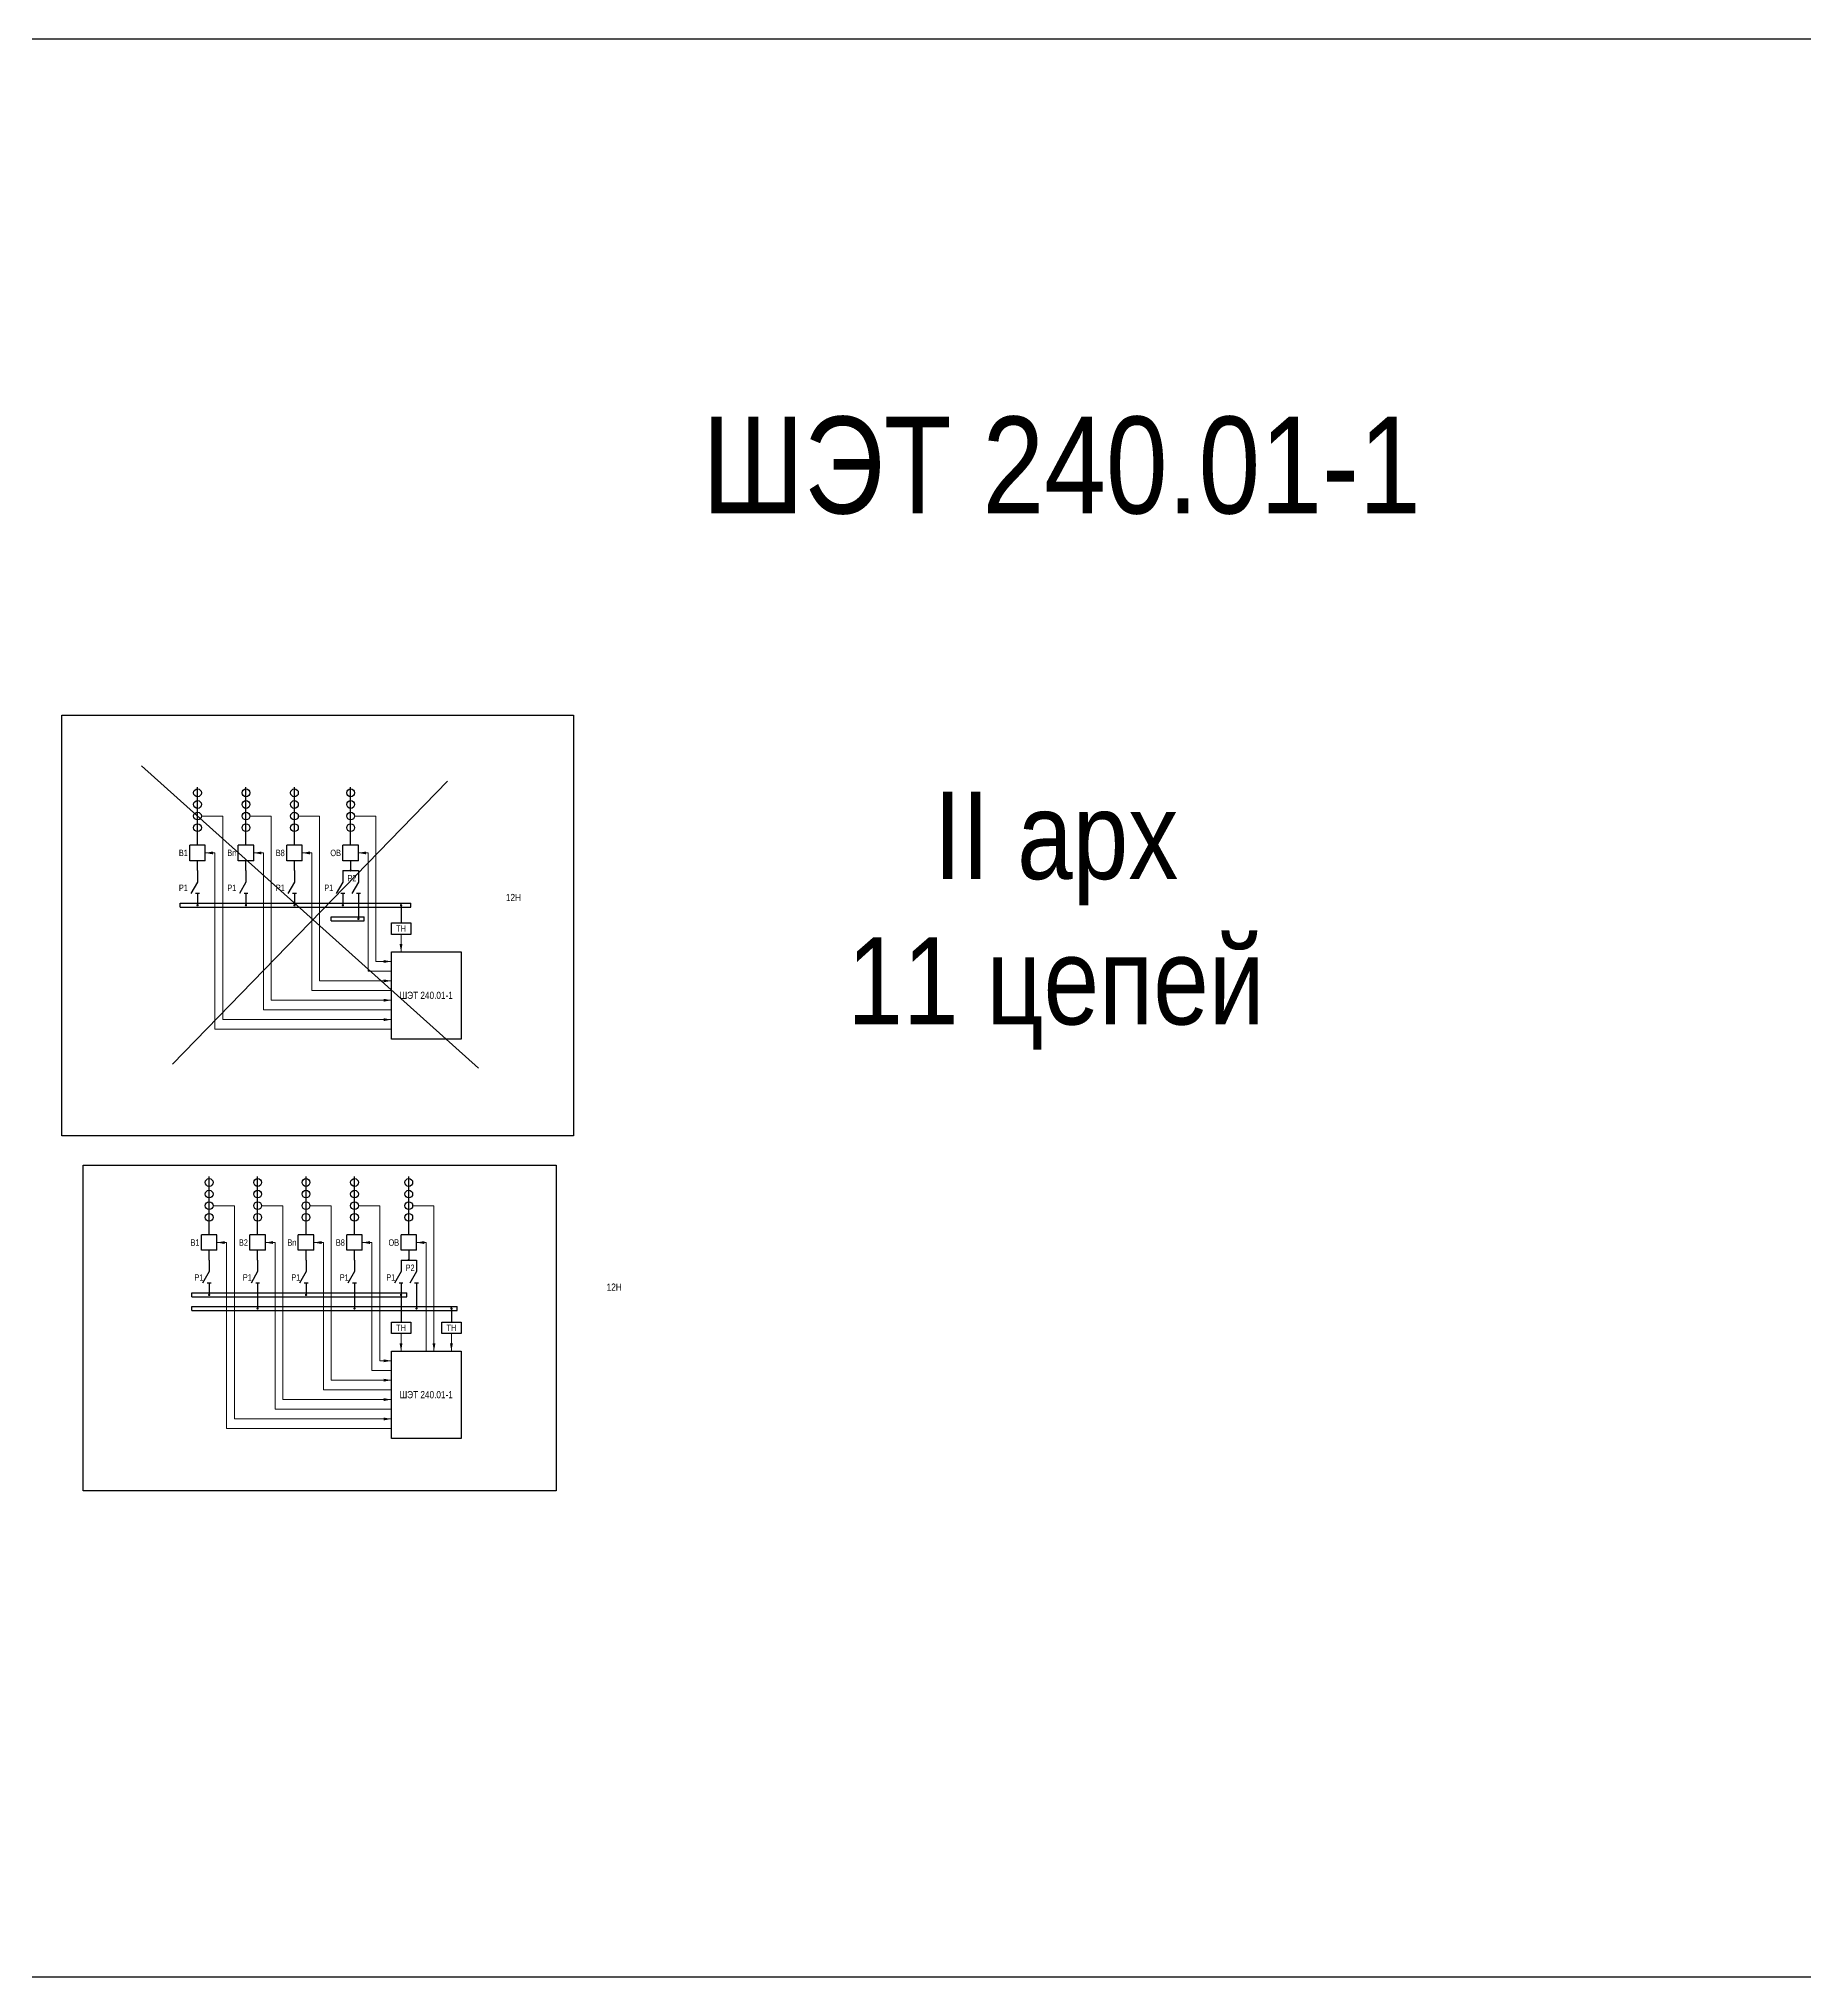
# Model space of a CAD drawing. Header units: millimetres. Extents: x -2550 to 7325, y -3772 to 3128.
# Drawn here: x -847 to 64, y -772 to 228 of the extents above; entities that cross this region are included whole.
import ezdxf
from ezdxf.enums import TextEntityAlignment as Align

# ---------------------------------------------------------------- set-up
doc = ezdxf.new("R2010")
doc.units = ezdxf.units.MM
doc.layers.add('Основная', color=7, linetype='Continuous', lineweight=30)
doc.layers.add('Тонкая', color=7, linetype='Continuous', lineweight=18)
doc.styles.add('Narrow', font='ARIALN.TTF')
doc.styles.add('Вывод', font='tahoma.ttf', dxfattribs={"height": 2.5})
doc.styles.add('Компонент', font='ARIALN.TTF', dxfattribs={"height": 3.5})

# ---------------------------------------------------------------- blocks, each defined once
blk = doc.blocks.new('*U37')
at = {"color": 0, "linetype": 'ByBlock'}
for p, q in [((0, 0), (-8, 0)), ((-8, -8), (-8, 0)), ((0, -8), (0, 0)), ((0, -8), (-8, -8))]:
    blk.add_line(p, q, dxfattribs=at)
at = {"layer": 'Основная', "style": 'Компонент'}
blk.add_attdef('ОУ', text='', height=3.5, dxfattribs=at).set_placement((-15, -3), align=Align.MIDDLE_CENTER)
blk = doc.blocks.new('*U18')
at = {"color": 0, "linetype": 'ByBlock'}
blk.add_line((0, 0), (6, 3.4), dxfattribs=at)
blk = doc.blocks.new('*U10')
at = {"color": 0}
blk.add_line((0, -1), (0, 1), dxfattribs=at)
blk = doc.blocks.new('*U36')
at = {"color": 0, "linetype": 'ByBlock'}
for p, q in [((0, 9), (0, 3)), ((0, -3), (0, -9))]:
    blk.add_line(p, q, dxfattribs=at)
at = {"color": 0, "linetype": 'ByBlock', "ltscale": 0.25, "xscale": -1, "rotation": 90}
for name, p in [('*U18', (0, 3)), ('*U10', (0, -3))]:
    blk.add_blockref(name, p, dxfattribs=at)
at = {"layer": 'Основная'}
for tag, height, style, p in [('ОУ', 3.5, 'Компонент', (-12, 0)), ('В2', 2.5, 'Вывод', (2, 7)), ('В1', 2.5, 'Вывод', (2, -7))]:
    blk.add_attdef(tag, text='', height=height, dxfattribs=dict(at, style=style)).set_placement(p, align=Align.MIDDLE_CENTER)
blk = doc.blocks.new('*U166')
at = {"color": 0, "linetype": 'ByBlock'}
for p, q in [((0, 0), (119, 0)), ((0, -2), (0, 0)), ((119, -2), (119, 0)), ((0, -2), (119, -2))]:
    blk.add_line(p, q, dxfattribs=at)
at = {"layer": 'Основная', "style": 'Компонент'}
blk.add_attdef('ОШ', text='', height=3.5, dxfattribs=at).set_placement((6, 4), align=Align.MIDDLE_CENTER)
blk = doc.blocks.new('*U38')
at = {"linetype": 'ByBlock'}
blk.add_circle((0, 0), 2, dxfattribs=at)
at = {"layer": 'Основная', "color": 0, "linetype": 'ByBlock', "lineweight": -2}
blk.add_line((0, -3), (0, 3), dxfattribs=at)
at = {"layer": 'Основная', "linetype": 'ByBlock', "style": 'Компонент'}
blk.add_attdef('ОУ', text='', height=3.5, dxfattribs=at).set_placement((-6, 0), align=Align.MIDDLE_CENTER)
blk = doc.blocks.new('*U103')
at = {"color": 0, "linetype": 'ByBlock'}
for p, q in [((0, 0), (17, 0)), ((0, -2), (0, 0)), ((17, -2), (17, 0)), ((0, -2), (17, -2))]:
    blk.add_line(p, q, dxfattribs=at)
at = {"layer": 'Основная', "style": 'Компонент'}
blk.add_attdef('ОШ', text='', height=3.5, dxfattribs=at).set_placement((6, 4), align=Align.MIDDLE_CENTER)
blk = doc.blocks.new('*U192')
at = {"color": 0, "linetype": 'ByBlock'}
for p, q in [((0, 0), (111, 0)), ((0, -2), (0, 0)), ((111, -2), (111, 0)), ((0, -2), (111, -2))]:
    blk.add_line(p, q, dxfattribs=at)
at = {"layer": 'Основная', "style": 'Компонент'}
blk.add_attdef('ОШ', text='', height=3.5, dxfattribs=at).set_placement((6, 4), align=Align.MIDDLE_CENTER)
blk = doc.blocks.new('*U193')
at = {"color": 0, "linetype": 'ByBlock'}
for p, q in [((0, 0), (137, 0)), ((0, -2), (0, 0)), ((137, -2), (137, 0)), ((0, -2), (137, -2))]:
    blk.add_line(p, q, dxfattribs=at)
at = {"layer": 'Основная', "style": 'Компонент'}
blk.add_attdef('ОШ', text='', height=3.5, dxfattribs=at).set_placement((6, 4), align=Align.MIDDLE_CENTER)

msp = doc.modelspace()

# ---------------------------------------------------------------- linework, layer by layer
at = {"layer": 'Основная', "color": 4}
for points in [[(-1510, 228), (975, 228), (975, -772), (-1510, -772)], [(-835, -121), (-571, -121), (-571, -338), (-835, -338)]]:
    msp.add_lwpolyline(points, close=True, dxfattribs=at)
at = {"layer": 'Основная', "color": 1}
for points in [[(-794, -147), (-620, -303)], [(-778, -301), (-636, -155)]]:
    msp.add_lwpolyline(points, dxfattribs=at)
at = {"layer": 'Основная'}
for points in [[(-765, -188), (-765, -182)], [(-740, -188), (-740, -182)], [(-715, -188), (-715, -182)], [(-686, -188), (-686, -182)], [(-765, -201), (-765, -196)], [(-740, -201), (-740, -196)], [(-715, -201), (-715, -196)], [(-686, -196), (-686, -201)], [(-690, -201), (-682, -201)], [(-682, -219), (-682, -226)], [(-660, -219), (-660, -228)], [(-759, -389), (-759, -383)], [(-734, -389), (-734, -383)], [(-709, -389), (-709, -383)], [(-684, -389), (-684, -383)], [(-656, -389), (-656, -383)], [(-759, -402), (-759, -397)], [(-734, -402), (-734, -397)], [(-709, -402), (-709, -397)], [(-684, -402), (-684, -397)], [(-656, -397), (-656, -402)], [(-660, -402), (-652, -402)], [(-734, -420), (-734, -427)], [(-684, -420), (-684, -427)], [(-660, -420), (-660, -434)], [(-652, -420), (-652, -427)], [(-634, -427), (-634, -434)]]:
    msp.add_lwpolyline(points, dxfattribs=at)
at = {"layer": 'Основная', "ltscale": 0.25, "const_width": 0.6}
for points in [[(-686.3, -201, 1), (-685.7, -201, 1)], [(-686.3, -201, -1), (-685.7, -201, -1)], [(-765.3, -219, 1), (-764.7, -219, 1)], [(-740.3, -219, 1), (-739.7, -219, 1)], [(-740.3, -219, -1), (-739.7, -219, -1)], [(-715.3, -219, 1), (-714.7, -219, 1)], [(-715.3, -219, -1), (-714.7, -219, -1)], [(-690.3, -219, 1), (-689.7, -219, 1)], [(-690.3, -219, -1), (-689.7, -219, -1)], [(-660.3, -219, 1), (-659.7, -219, 1)], [(-682.3, -226, 1), (-681.7, -226, 1)], [(-682.3, -226, -1), (-681.7, -226, -1)], [(-656.3, -402, 1), (-655.7, -402, 1)], [(-656.3, -402, -1), (-655.7, -402, -1)], [(-759.3, -420, 1), (-758.7, -420, 1)], [(-709.3, -420, 1), (-708.7, -420, 1)], [(-709.3, -420, -1), (-708.7, -420, -1)], [(-660.3, -420, 1), (-659.7, -420, 1)], [(-660.3, -420, 1), (-659.7, -420, 1)], [(-660.3, -420, -1), (-659.7, -420, -1)], [(-734.3, -427, 1), (-733.7, -427, 1)], [(-734.3, -427, -1), (-733.7, -427, -1)], [(-684.3, -427, 1), (-683.7, -427, 1)], [(-684.3, -427, -1), (-683.7, -427, -1)], [(-652.3, -427, 1), (-651.7, -427, 1)], [(-652.3, -427, -1), (-651.7, -427, -1)], [(-634.3, -427, 1), (-633.7, -427, 1)]]:
    msp.add_lwpolyline(points, format="xyb", close=True, dxfattribs=at)
at = {"layer": 'Основная'}
for points in [[(-665, -228), (-655, -228), (-655, -234), (-665, -234)], [(-665, -243), (-629, -243), (-629, -288), (-665, -288)], [(-665, -434), (-655, -434), (-655, -440), (-665, -440)], [(-639, -434), (-629, -434), (-629, -440), (-639, -440)], [(-665, -449), (-629, -449), (-629, -494), (-665, -494)]]:
    msp.add_lwpolyline(points, close=True, dxfattribs=at)
at = {"layer": 'Основная', "color": 1}
msp.add_lwpolyline([(-824, -353), (-580, -353), (-580, -521), (-824, -521)], close=True, dxfattribs=at)
at = {"layer": 'Тонкая'}
for points in [[(-763, -173), (-752, -173)], [(-752, -173), (-752, -278)], [(-738, -173), (-727, -173)], [(-727, -173), (-727, -268)], [(-713, -173), (-702, -173)], [(-702, -173), (-702, -258)], [(-684, -173), (-673, -173)], [(-673, -173), (-673, -248)], [(-761, -192), (-756, -192)], [(-756, -192), (-756, -283)], [(-736, -192), (-731, -192)], [(-731, -192), (-731, -273)], [(-711, -192), (-706, -192)], [(-706, -192), (-706, -263)], [(-682, -192), (-677, -192)], [(-677, -192), (-677, -253)], [(-660, -243), (-660, -234)], [(-673, -248), (-665, -248)], [(-702, -258), (-665, -258)], [(-677, -253), (-665, -253)], [(-727, -268), (-665, -268)], [(-706, -263), (-665, -263)], [(-752, -278), (-665, -278)], [(-731, -273), (-665, -273)], [(-756, -283), (-665, -283)], [(-757, -374), (-746, -374)], [(-746, -374), (-746, -484)], [(-732, -374), (-721, -374)], [(-721, -374), (-721, -474)], [(-707, -374), (-696, -374)], [(-696, -374), (-696, -464)], [(-682, -374), (-671, -374)], [(-671, -374), (-671, -454)], [(-654, -374), (-643, -374)], [(-643, -374), (-643, -449)], [(-755, -393), (-750, -393)], [(-750, -393), (-750, -489)], [(-730, -393), (-725, -393)], [(-725, -393), (-725, -479)], [(-705, -393), (-700, -393)], [(-700, -393), (-700, -469)], [(-680, -393), (-675, -393)], [(-675, -393), (-675, -459)], [(-652, -393), (-647, -393)], [(-647, -393), (-647, -449)], [(-660, -449), (-660, -440)], [(-634, -449), (-634, -440)], [(-675, -459), (-665, -459)], [(-671, -454), (-665, -454)], [(-700, -469), (-665, -469)], [(-696, -464), (-665, -464)], [(-725, -479), (-665, -479)], [(-721, -474), (-665, -474)], [(-750, -489), (-665, -489)], [(-746, -484), (-665, -484)]]:
    msp.add_lwpolyline(points, dxfattribs=at)
at = {"layer": 'Тонкая', "ltscale": 0.3}
for points in [[(-761, -192, 0, 1.5, 0), (-757, -192, 0, 0, 0)], [(-736, -192, 0, 1.5, 0), (-732, -192, 0, 0, 0)], [(-711, -192, 0, 1.5, 0), (-707, -192, 0, 0, 0)], [(-682, -192, 0, 1.5, 0), (-678, -192, 0, 0, 0)], [(-660, -243, 0, 1.5, 0), (-660, -239, 0, 0, 0)], [(-665, -248, 0, 1.5, 0), (-669, -248, 0, 0, 0)], [(-665, -258, 0, 1.5, 0), (-669, -258, 0, 0, 0)], [(-665, -268, 0, 1.5, 0), (-669, -268, 0, 0, 0)], [(-665, -278, 0, 1.5, 0), (-669, -278, 0, 0, 0)], [(-755, -393, 0, 1.5, 0), (-751, -393, 0, 0, 0)], [(-730, -393, 0, 1.5, 0), (-726, -393, 0, 0, 0)], [(-705, -393, 0, 1.5, 0), (-701, -393, 0, 0, 0)], [(-680, -393, 0, 1.5, 0), (-676, -393, 0, 0, 0)], [(-652, -393, 0, 1.5, 0), (-648, -393, 0, 0, 0)], [(-660, -449, 0, 1.5, 0), (-660, -445, 0, 0, 0)], [(-643, -449, 0, 1.5, 0), (-643, -445, 0, 0, 0)], [(-634, -449, 0, 1.5, 0), (-634, -445, 0, 0, 0)], [(-665, -454, 0, 1.5, 0), (-669, -454, 0, 0, 0)], [(-665, -464, 0, 1.5, 0), (-669, -464, 0, 0, 0)], [(-665, -474, 0, 1.5, 0), (-669, -474, 0, 0, 0)], [(-665, -484, 0, 1.5, 0), (-669, -484, 0, 0, 0)]]:
    msp.add_lwpolyline(points, format="xyseb", dxfattribs=at)

# ---------------------------------------------------------------- block references
at = {"layer": 'Основная', "ltscale": 0.25}
for name, p in [('*U38', (-765, -161)), ('*U38', (-740, -161)), ('*U38', (-715, -161)), ('*U38', (-686, -161)), ('*U38', (-765, -167)), ('*U38', (-765, -173)), ('*U38', (-740, -167)), ('*U38', (-740, -173)), ('*U38', (-715, -167)), ('*U38', (-715, -173)), ('*U38', (-686, -167)), ('*U38', (-686, -173)), ('*U38', (-765, -179)), ('*U38', (-740, -179)), ('*U38', (-715, -179)), ('*U38', (-686, -179)), ('*U37', (-761, -188)), ('*U37', (-736, -188)), ('*U37', (-711, -188)), ('*U37', (-682, -188)), ('*U36', (-765, -210)), ('*U36', (-740, -210)), ('*U36', (-715, -210)), ('*U36', (-690, -210)), ('*U36', (-682, -210)), ('*U166', (-774, -218)), ('*U103', (-696, -225)), ('*U38', (-759, -362)), ('*U38', (-734, -362)), ('*U38', (-709, -362)), ('*U38', (-684, -362)), ('*U38', (-656, -362)), ('*U38', (-759, -368)), ('*U38', (-734, -368)), ('*U38', (-709, -368)), ('*U38', (-684, -368)), ('*U38', (-656, -368)), ('*U38', (-759, -374)), ('*U38', (-759, -380)), ('*U38', (-734, -374)), ('*U38', (-734, -380)), ('*U38', (-709, -374)), ('*U38', (-709, -380)), ('*U38', (-684, -374)), ('*U38', (-684, -380)), ('*U38', (-656, -374)), ('*U38', (-656, -380)), ('*U37', (-755, -389)), ('*U37', (-730, -389)), ('*U37', (-705, -389)), ('*U37', (-680, -389)), ('*U37', (-652, -389)), ('*U36', (-759, -411)), ('*U36', (-734, -411)), ('*U36', (-709, -411)), ('*U36', (-684, -411)), ('*U36', (-660, -411)), ('*U36', (-652, -411)), ('*U192', (-768, -419)), ('*U193', (-768, -426))]:
    msp.add_blockref(name, p, dxfattribs=at)

# ---------------------------------------------------------------- texts
at = {"layer": 'Основная', "color": 2, "style": 'Narrow'}
msp.add_text('ШЭТ 240.01-1', height=50, dxfattribs=at).set_placement((-504.6, -16.9))
at = {"layer": 'Основная', "style": 'Narrow'}
for s, p in [('В1', (-770, -192)), ('Вn', (-745, -192)), ('В8', (-720, -192)), ('ОВ', (-691, -192)), ('Р1', (-770, -210)), ('Р1', (-745, -210)), ('Р1', (-720, -210)), ('Р1', (-695, -210)), ('Р2', (-683, -205)), ('В1', (-764, -393)), ('В2', (-739, -393)), ('Вn', (-714, -393)), ('В8', (-689, -393)), ('ОВ', (-661, -393)), ('Р1', (-762, -411)), ('Р1', (-737, -411)), ('Р1', (-712, -411)), ('Р1', (-687, -411)), ('Р1', (-663, -411)), ('Р2', (-653, -406))]:
    msp.add_text(s, height=3.3, dxfattribs=at).set_placement(p, align=Align.MIDDLE_RIGHT)
at = {"layer": 'Основная', "attachment_point": 5, "style": 'Narrow'}
for s, insert, char_height, width in [('{\\C6;II арх\\P11 цепей}', (-322, -227), 45, 624), ('ТН', (-660, -231), 3.3, 10), ('ШЭТ 240.01-1', (-647, -265.5), 3.7, 36), ('ТН', (-660, -437), 3.3, 10), ('ТН', (-634, -437), 3.3, 10), ('ШЭТ 240.01-1', (-647, -471.5), 3.7, 36)]:
    msp.add_mtext(s, dxfattribs=dict(at, insert=insert, char_height=char_height, width=width))
at = {"layer": 'Основная', "color": 3, "char_height": 3.7, "width": 25, "attachment_point": 5, "style": 'Narrow'}
for insert in [(-602, -215), (-550, -416)]:
    msp.add_mtext('12Н', dxfattribs=dict(at, insert=insert))

doc.saveas('drawing.dxf')
